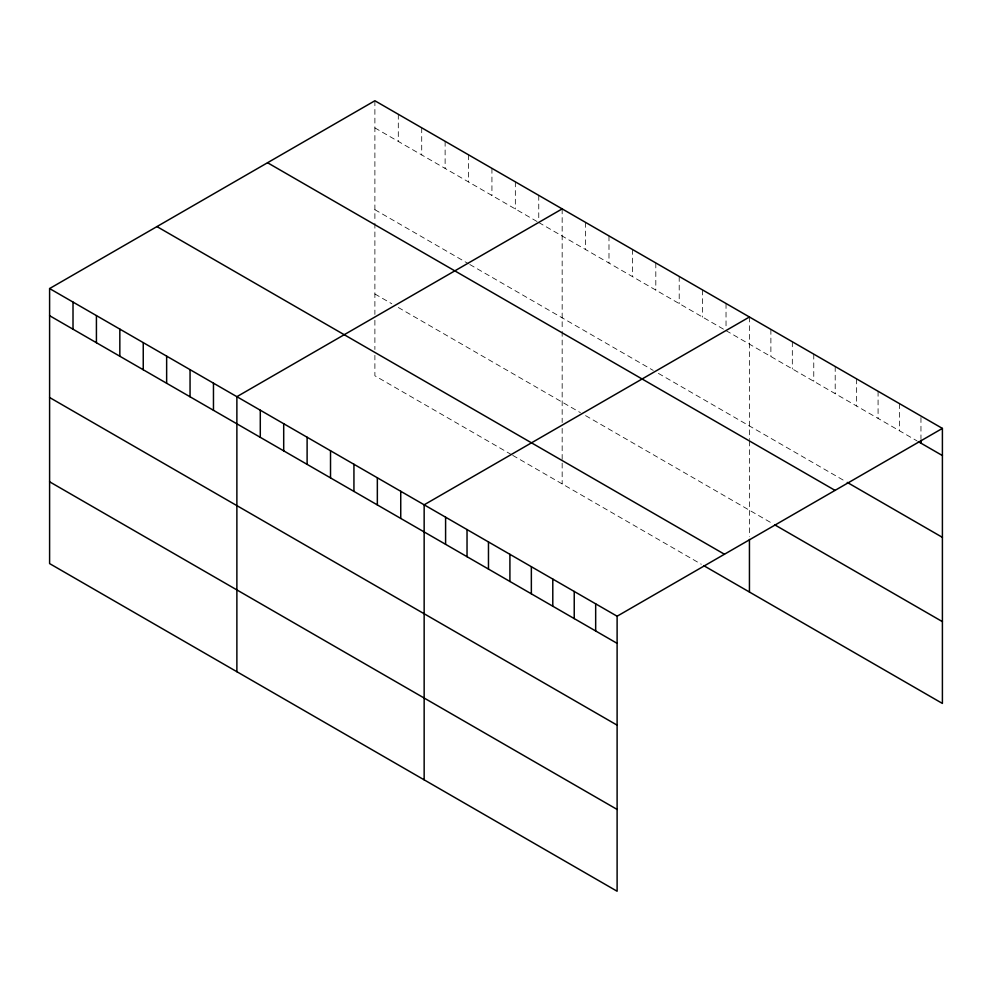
<?xml version="1.0" encoding="UTF-8"?>
<svg xmlns="http://www.w3.org/2000/svg" width="992" height="992" viewBox="0 0 992 992"><rect width="100%" height="100%" fill="white"/><g stroke="black" fill="none" stroke-linecap="round" stroke-linejoin="round"><path stroke-width="0.74" stroke-dasharray="4.96 3.72" d="M374.889 100.762L374.889 221.737M374.889 127.894L537.453 221.749M538.755 222.506L724.73 329.877M726.032 330.634L916.943 440.845M374.889 209.696L468.522 263.76M469.824 264.517L653.207 370.388M658.403 373.389L845.928 481.653M374.889 293.979L391.79 303.738M398.3 307.495L580.37 412.622M585.578 415.623L770.883 522.61M511.45 454.621L374.889 375.782L374.889 355.334M512.74 455.378L701.319 564.25M920.96 417.545L920.96 438.65M899.521 403.657L899.521 430.788M878.081 391.282L878.081 418.413M856.642 378.894L856.642 406.038M835.202 366.519L835.202 393.65M813.762 354.144L813.762 381.275M792.323 341.769L792.323 368.9M770.883 329.394L770.883 356.525M749.444 317.006L749.444 439.493M749.444 440.994L749.444 536.523M726.032 303.49L726.032 327.608M702.621 289.974L702.621 317.118M679.21 276.458L679.21 303.602M655.811 262.942L655.811 290.086M632.4 249.438L632.4 276.57M608.989 235.922L608.989 263.054M585.578 222.406L585.578 249.538M562.166 208.89L562.166 329.865M562.166 331.365L562.166 422.555M562.166 428.395L562.166 483.91M538.755 195.374L538.755 219.492M515.344 181.858L515.344 208.99M491.933 168.342L491.933 195.474M468.522 154.826L468.522 181.958M445.123 141.31L445.123 168.442M421.712 127.794L421.712 154.926M398.3 114.278L398.3 141.41M374.889 223.25L374.889 314.427M374.889 320.28L374.889 349.494"/><path stroke-width="1.49" d="M49.6 288.56L617.111 616.218L617.111 891.238L49.6 563.592L49.6 288.56L374.889 100.762L942.4 428.408L942.4 703.44L703.923 565.75M562.166 208.89L236.877 396.688L236.877 671.708M749.444 317.006L424.154 504.816L424.154 779.836M617.111 616.218L942.4 428.408M918.282 441.626L942.4 455.551M847.267 482.422L942.4 537.354M267.542 162.738L835.053 490.383M774.901 524.929L942.4 621.637M156.947 226.585L724.458 554.243M49.6 315.692L617.111 643.349M49.6 397.507L617.111 725.152M49.6 481.79L617.111 809.435M920.96 440.15L920.96 443.164M749.444 539.45L749.444 592.038M595.671 603.83L595.671 630.974M574.232 591.455L574.232 618.586M552.792 579.08L552.792 606.211M531.352 566.705L531.352 593.836M509.913 554.33L509.913 581.461M488.473 541.942L488.473 569.086M467.034 529.567L467.034 556.698M445.594 517.192L445.594 544.323M400.743 491.3L400.743 518.432M377.344 477.784L377.344 504.916M353.933 464.268L353.933 491.4M330.522 450.752L330.522 477.884M307.111 437.236L307.111 464.368M283.7 423.72L283.7 450.852M260.288 410.204L260.288 437.336M213.466 383.172L213.466 410.304M190.055 369.656L190.055 396.788M166.644 356.14L166.644 383.272M143.245 342.624L143.245 369.756M119.834 329.108L119.834 356.24M96.422 315.592L96.422 342.724M73.011 302.076L73.011 329.208"/></g></svg>
